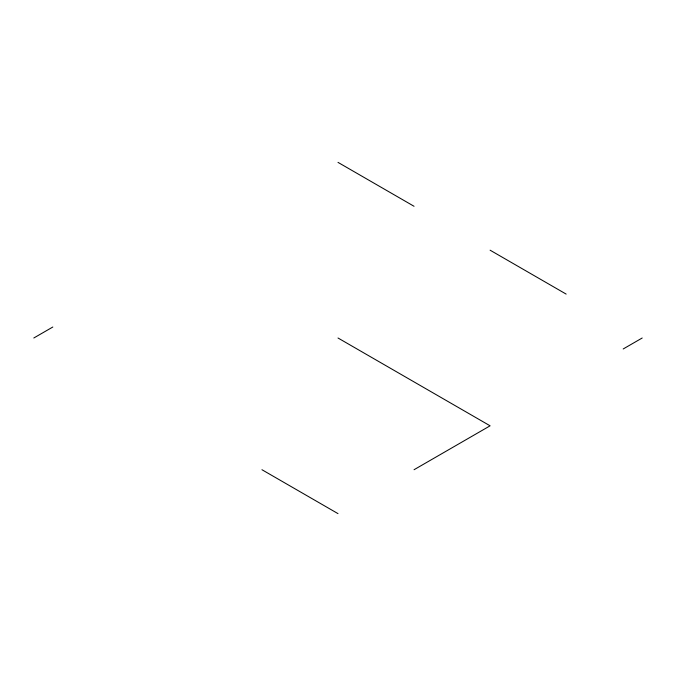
<?xml version="1.0" encoding="UTF-8"?>
<svg xmlns="http://www.w3.org/2000/svg" width="676" height="676" viewBox="0 0 676 676"><rect width="100%" height="100%" fill="white"/><g stroke="black" fill="none" stroke-linecap="round" stroke-linejoin="round"><path stroke-width="1.01" d="M33.8 338L52.812 327.023M414.05 469.719L490.1 425.812L338 338M623.188 348.977L642.2 338M338 162.375L414.05 206.281M490.1 250.188L566.15 294.094M261.95 469.719L338 513.625"/></g></svg>
